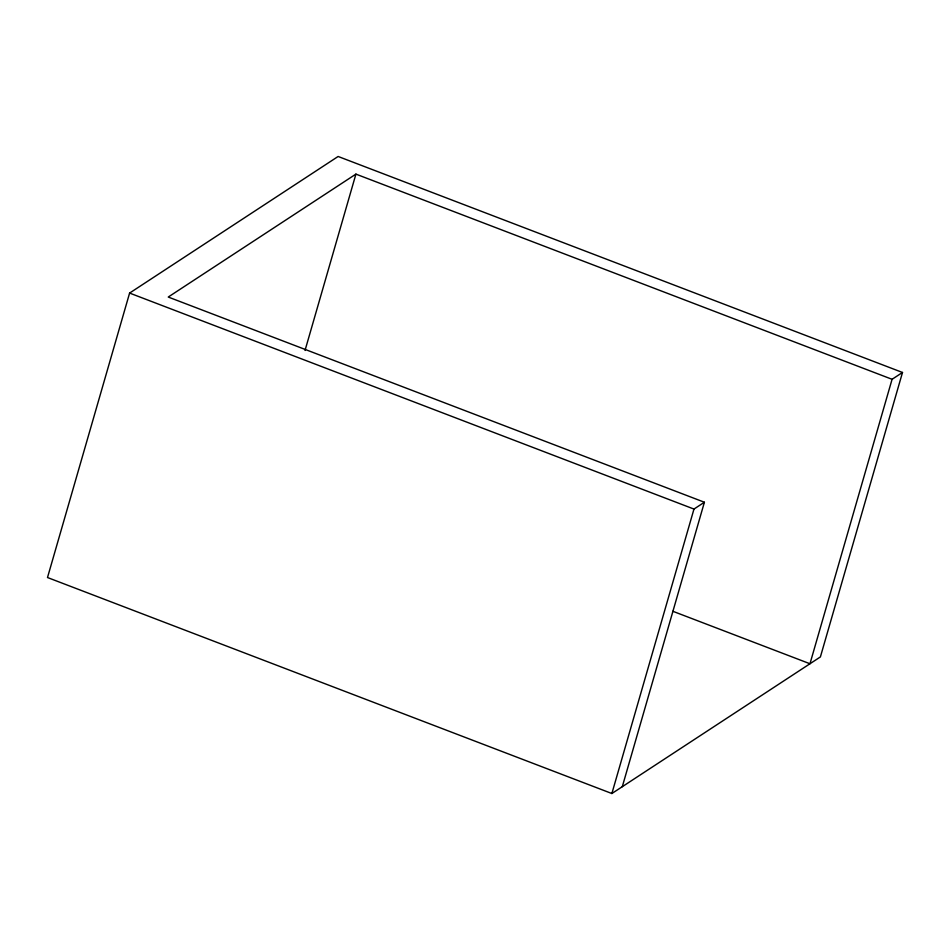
<?xml version="1.0" encoding="UTF-8"?>
<svg xmlns="http://www.w3.org/2000/svg" width="950" height="950" viewBox="0 0 950 950"><rect width="100%" height="100%" fill="white"/><g stroke="black" fill="none" stroke-linecap="round" stroke-linejoin="round"><path stroke-width="1.43" d="M129.604 293.075L47.5 577.529L611.871 793.523L820.396 656.925L902.5 372.471L338.129 156.477L129.604 293.075L693.975 509.069L704.401 502.241L168.245 297.041L355.918 174.111L892.074 379.299L902.5 372.471M305.021 350.467L355.918 174.111M611.871 793.523L693.975 509.069M622.297 786.695L704.401 502.241M892.074 379.299L809.97 663.753L672.814 611.266"/></g></svg>
